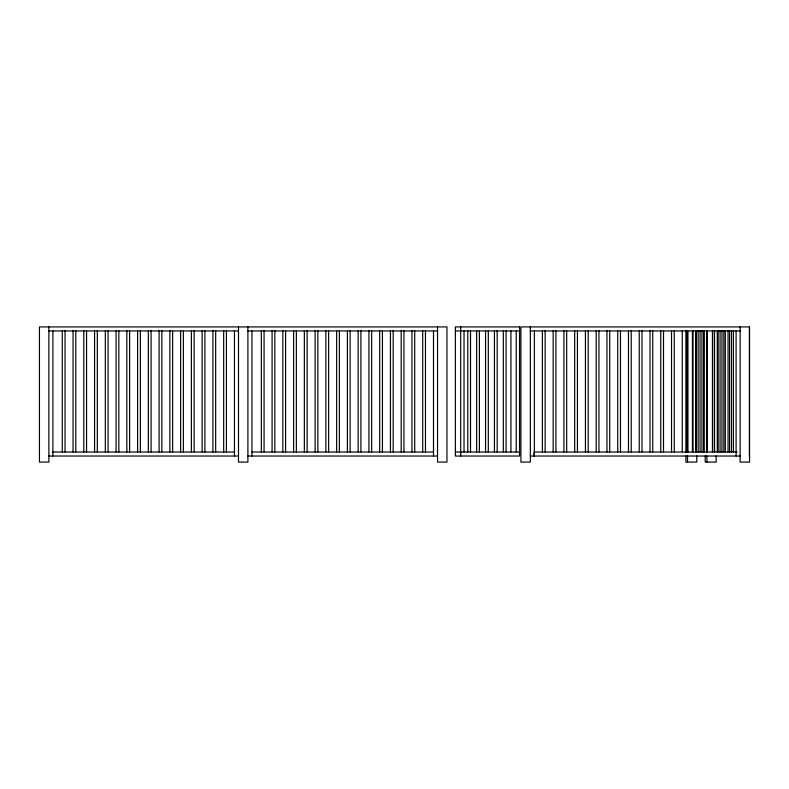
<?xml version="1.0" encoding="UTF-8"?>
<svg xmlns="http://www.w3.org/2000/svg" width="789" height="789" viewBox="0 0 789 789"><rect width="100%" height="100%" fill="white"/><g stroke="black" fill="none" stroke-linecap="round" stroke-linejoin="round"><path stroke-width="1.18" d="M48.869 330.956L238.495 330.956M247.904 330.956L437.54 330.956M455.381 330.956L519.576 330.956M530.336 330.956L740.131 330.956M52.902 451.998L234.461 451.998M251.938 451.998L433.506 451.998M455.381 451.998L519.576 451.998M737.044 451.998L534.035 451.998L534.035 456.032M48.869 456.032L238.495 456.032M247.904 456.032L437.54 456.032M530.336 456.032L740.348 456.032M749.402 326.922L749.402 456.032M740.131 326.922L740.131 462.078L749.55 462.078L749.55 326.922L520.918 326.922L520.918 462.078L530.336 462.078L530.336 326.922M736.098 330.956L736.098 456.032M733.395 330.719L733.395 451.998M731.492 330.719L731.492 451.998M729.588 330.719L729.588 451.998M728.06 330.719L728.06 451.998M725.308 330.719L725.308 451.998M723.868 330.719L723.868 451.998M721.965 330.719L721.965 451.998M720.061 330.719L720.061 451.998M718.148 330.719L718.148 451.998M717.3 330.719L717.3 451.998M716.156 455.934L716.156 462.078L705.238 462.078L705.238 455.934M714.548 330.719L714.548 451.998M714.341 330.719L714.341 451.998M712.437 330.719L712.437 451.998M707.269 330.956L707.269 452.353M706.895 330.601L706.895 452.255M706.895 455.934L706.895 462.078M706.559 330.956L706.559 452.353M701.954 330.719L701.954 451.998M700.05 330.719L700.05 451.998M698.147 330.719L698.147 451.998M696.795 455.934L696.795 462.078L685.878 462.078L685.878 455.934M696.243 330.719L696.243 451.998M695.79 330.719L695.79 451.998M693.038 330.719L693.038 451.998M692.426 330.719L692.426 451.998M687.821 330.956L687.821 452.353M687.525 330.601L687.525 452.255M687.525 455.934L687.525 462.078M687.111 330.956L687.111 452.353M685.878 330.601L685.878 452.255M682.278 330.719L682.278 451.998M674.27 330.719L674.27 451.998M671.518 330.719L671.518 451.998M663.51 330.719L663.51 451.998M660.758 330.719L660.758 451.998M652.75 330.719L652.75 451.998M649.998 330.719L649.998 451.998M641.99 330.719L641.99 451.998M639.238 330.719L639.238 451.998M631.23 330.719L631.23 451.998M628.478 330.719L628.478 451.998M620.47 330.719L620.47 451.998M617.718 330.719L617.718 451.998M609.71 330.719L609.71 451.998M606.958 330.719L606.958 451.998M598.95 330.719L598.95 451.998M596.198 330.719L596.198 451.998M588.199 330.719L588.199 451.998M585.438 330.719L585.438 451.998M577.44 330.719L577.44 451.998M574.688 330.719L574.688 451.998M566.68 330.719L566.68 451.998M563.928 330.719L563.928 451.998M555.92 330.719L555.92 451.998M553.168 330.719L553.168 451.998M545.16 330.719L545.16 451.998M542.408 330.719L542.408 451.998M534.37 330.956L534.37 456.032M516.243 330.956L516.243 451.998M510.937 330.956L510.937 451.998M506.074 330.719L506.074 451.998M503.333 330.719L503.333 451.998M497.188 330.719L497.188 451.998M494.437 330.719L494.437 451.998M488.302 330.719L488.302 451.998M485.551 330.719L485.551 451.998M479.406 330.719L479.406 451.998M476.664 330.719L476.664 451.998M470.52 330.719L470.52 451.998M467.778 330.719L467.778 451.998M464.021 330.956L464.021 451.998M460.687 326.922L460.687 456.032M437.54 326.922L437.54 462.078L446.949 462.078L446.949 326.922L39.45 326.922L39.45 462.078L48.869 462.078L48.869 326.922M433.506 330.956L433.506 456.032M425.468 330.719L425.468 451.998M422.707 330.719L422.707 451.998M414.708 330.719L414.708 451.998M411.957 330.719L411.957 451.998M403.948 330.719L403.948 451.998M401.197 330.719L401.197 451.998M393.188 330.719L393.188 451.998M390.437 330.719L390.437 451.998M382.428 330.719L382.428 451.998M379.677 330.719L379.677 451.998M371.668 330.719L371.668 451.998M368.917 330.719L368.917 451.998M360.908 330.719L360.908 451.998M358.157 330.719L358.157 451.998M350.148 330.719L350.148 451.998M347.397 330.719L347.397 451.998M339.388 330.719L339.388 451.998M336.637 330.719L336.637 451.998M328.628 330.719L328.628 451.998M325.877 330.719L325.877 451.998M317.868 330.719L317.868 451.998M315.117 330.719L315.117 451.998M307.118 330.719L307.118 451.998M304.357 330.719L304.357 451.998M296.358 330.719L296.358 451.998M293.607 330.719L293.607 451.998M285.598 330.719L285.598 451.998M282.847 330.719L282.847 451.998M274.838 330.719L274.838 451.998M272.087 330.719L272.087 451.998M264.078 330.719L264.078 451.998M261.327 330.719L261.327 451.998M251.938 330.956L251.938 456.032M247.904 326.922L247.904 462.078L238.495 462.078L238.495 326.922M234.461 330.956L234.461 456.032M226.423 330.719L226.423 451.998M223.672 330.719L223.672 451.998M215.663 330.719L215.663 451.998M212.912 330.719L212.912 451.998M204.903 330.719L204.903 451.998M202.152 330.719L202.152 451.998M194.143 330.719L194.143 451.998M191.392 330.719L191.392 451.998M183.383 330.719L183.383 451.998M180.632 330.719L180.632 451.998M172.623 330.719L172.623 451.998M169.872 330.719L169.872 451.998M161.863 330.719L161.863 451.998M159.112 330.719L159.112 451.998M151.103 330.719L151.103 451.998M148.352 330.719L148.352 451.998M140.343 330.719L140.343 451.998M137.592 330.719L137.592 451.998M129.593 330.719L129.593 451.998M126.832 330.719L126.832 451.998M118.833 330.719L118.833 451.998M116.082 330.719L116.082 451.998M108.073 330.719L108.073 451.998M105.322 330.719L105.322 451.998M97.313 330.719L97.313 451.998M94.562 330.719L94.562 451.998M86.553 330.719L86.553 451.998M83.802 330.719L83.802 451.998M75.793 330.719L75.793 451.998M73.042 330.719L73.042 451.998M65.033 330.719L65.033 451.998M62.282 330.719L62.282 451.998M52.902 330.956L52.902 456.032M519.576 326.922L455.381 326.922L455.381 456.032L519.576 456.032L519.576 326.922M703.867 451.998L703.867 330.719L703.788 451.998"/></g></svg>
